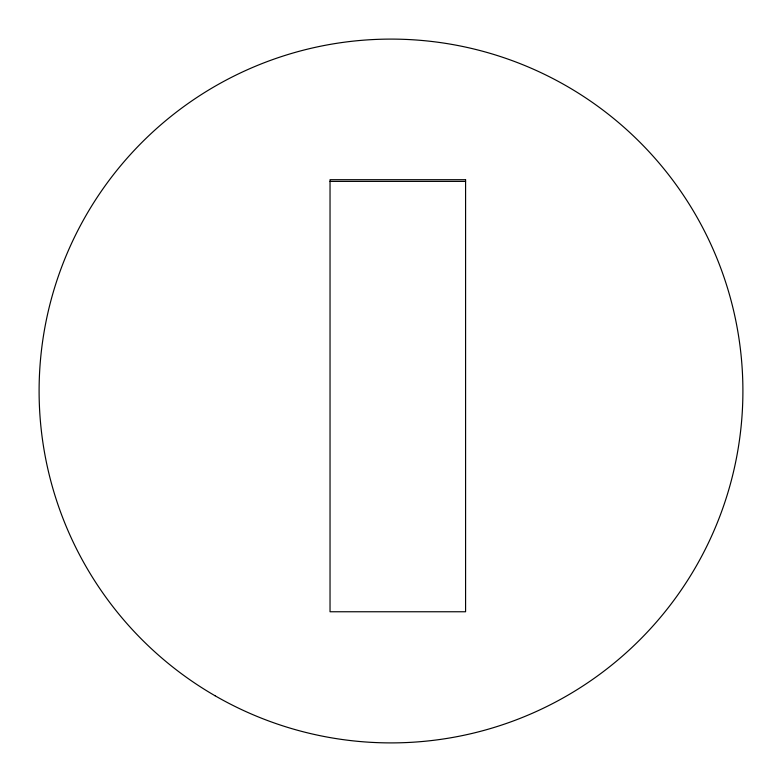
<?xml version="1.0" encoding="UTF-8"?>
<svg xmlns="http://www.w3.org/2000/svg" width="782" height="782" viewBox="0 0 782 782"><rect width="100%" height="100%" fill="white"/><g stroke="black" fill="none" stroke-linecap="round" stroke-linejoin="round"><path stroke-width="1.17" d="M330.033 181.395L465.583 181.395M465.583 179.704L330.033 179.704L330.033 611.759L465.583 611.759L465.583 179.704M215.05 695.755A351.9 351.9 0 0 0 742.9 391A351.9 351.9 0 0 0 215.05 86.245A351.9 351.9 0 0 0 215.05 695.755"/></g></svg>
